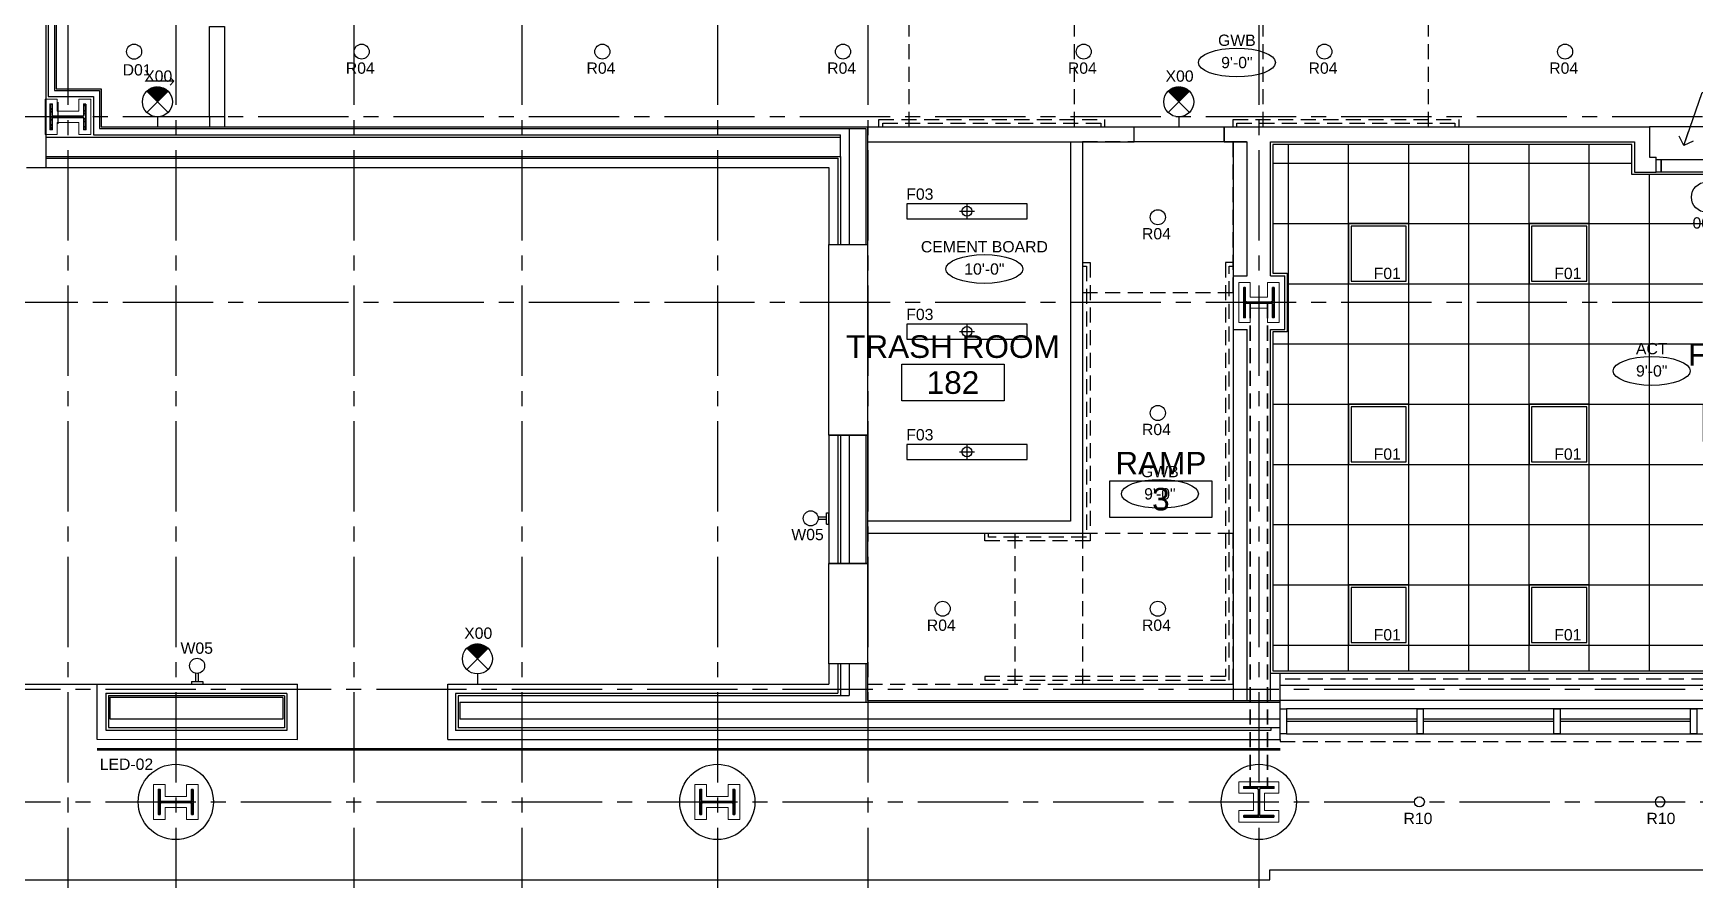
# Model space of a CAD drawing. Header units: inches. Extents: x -3700 to 367, y -844 to 2341.
# Drawn here: x -3069 to -2406, y -31 to 306 of the extents above; entities that cross this region are included whole.
import ezdxf
from ezdxf.enums import TextEntityAlignment as Align

# ---------------------------------------------------------------- set-up
doc = ezdxf.new("R2010")
doc.units = ezdxf.units.IN
doc.header["$LTSCALE"] = 48
doc.header["$MEASUREMENT"] = 0
for name, pattern in [('1112 - 0-Base$0$CENTER2', [1.125, 0.75, -0.125, 0.125, -0.125]), ('1112 - 0-Base$0$HIDDEN', [0.375, 0.25, -0.125]), ('1112 - 0-Base$0$HIDDEN2', [0.1875, 0.125, -0.0625]), ('HIDDEN2', [0.1875, 0.125, -0.0625]), ('PHANTOM2', [1.25, 0.625, -0.125, 0.125, -0.125, 0.125, -0.125])]:
    doc.linetypes.add(name, pattern=pattern)
for name, color, linetype in [('1112 - 0-Base$0$A-Clng Mtd Light Fixture', 4, 'Continuous'), ('1112 - 0-Base$0$A-Door-Head', 8, 'Continuous'), ('1112 - 0-Base$0$A-Flor-Case', 8, 'HIDDEN2'), ('1112 - 0-Base$0$A-Flor-Hral', 5, 'HIDDEN2'), ('1112 - 0-Base$0$A-Flor-Soffit', 4, 'Continuous'), ('1112 - 0-Base$0$A-Flor-Strs', 5, 'HIDDEN2'), ('1112 - 0-Base$0$A-Glaz', 6, 'Continuous'), ('1112 - 0-Base$0$A-Glaz-Sill', 8, 'Continuous'), ('1112 - 0-Base$0$A-Grid(3-32)', 8, '1112 - 0-Base$0$CENTER2'), ('1112 - 0-Base$0$A-Tag-Rm(3-32)', 2, 'Continuous'), ('1112 - 0-Base$0$A-Wall-Full', 3, 'Continuous'), ('1112 - 0-Base$0$A-Wall-Hatch', 15, 'Continuous'), ('A-Anno-Dim', 6, 'Continuous'), ('A-Clng-Fixture', 3, 'Continuous'), ('A-Clng-Grid', 8, 'Continuous'), ('A-Clng-Tag', 6, 'Continuous')]:
    doc.layers.add(name, color=color, linetype=linetype)
for name, color, linetype, lineweight in [('1112 - 0-Base$0$A-Detl-Hatch', 1, 'Continuous', 18), ('1112 - 0-Base$0$S-Detl-Hatch', 1, 'Continuous', 18), ('1112 - 0-Base$0$S-Detl-Wide', 3, 'Continuous', 35), ('A-Anno-Text', 50, 'Continuous', 25)]:
    doc.layers.add(name, color=color, linetype=linetype, lineweight=lineweight)
doc.styles.add('1112 - 0-Base$0$Standard', font='arial.ttf')
doc.styles.add('G1DIM', font='arial.ttf')
doc.styles.get("Standard").update_dxf_attribs({"font": 'arial.ttf'})
doc.dimstyles.new('Aec-Arch-I-96', dxfattribs={"dimscale": 96, "dimtxt": 0.09375, "dimasz": 0.0625, "dimexe": 0.0625, "dimexo": 0.0625, "dimgap": 0.03125, "dimtad": 1, "dimdec": 3, "dimzin": 3, "dimdsep": 46, "dimlunit": 4, "dimtxsty": 'G1DIM', "dimblk": 'ARCHTICK', "dimcen": 0.09375, "dimclrt": 2, "dimazin": 2, "dimtfac": 0.75, "dimtdec": 3, "dimtix": 1, "dimtmove": 2, "dimatfit": 2, "dimldrblk": 'OPEN90', "dimfxl": 0.0625, "dimtolj": 1, "dimtzin": 0, "dimarcsym": 0})
pattern_1 = [(45, (-9681.3125, 1047.8678), (-0.0883883476, 0.0883883476), [])]

# ---------------------------------------------------------------- blocks, each defined once
blk = doc.blocks.new('_Open90')
at = {"color": 0, "linetype": 'ByBlock', "lineweight": -2}
for p, q in [((0, 0), (-1, 0)), ((-0.5, 0.5), (0, 0)), ((0, 0), (-0.5, -0.5))]:
    blk.add_line(p, q, dxfattribs=at)
blk = doc.blocks.new('Clng Tag')
blk.add_ellipse((0, 0), major_axis=(-0.32, 0), ratio=0.37386)
at = {"color": 2}
for tag, p in [('XXX', (0, 0.185)), ("X'-XX'", (0, 0))]:
    blk.add_attdef(tag, text='', height=0.0938, dxfattribs=at).set_placement(p, align=Align.MIDDLE_CENTER)
blk = doc.blocks.new('_ArchTick')
at = {"color": 0, "linetype": 'ByBlock', "const_width": 0.15}
blk.add_lwpolyline([(-0.5, -0.5), (0.5, 0.5)], dxfattribs=at)
blk = doc.blocks.new('6IN ROUND DL')
blk.add_circle((0, 0), 3)
blk.add_attdef('RXX', (-6.3125, -8.8125), '', height=4.5)
blk = doc.blocks.new('2X2 FLUOR')
for points in [[(0, -24), (24, -24), (24, 0), (0, 0)], [(1, -23), (23, -23), (23, -1), (1, -1)]]:
    blk.add_lwpolyline(points, close=True)
blk.add_attdef('FXX', (10.0625, -22.125), '', height=4.5)
blk = doc.blocks.new('48in Linear FLUOR')
for p, q in [((-3, 0), (3, 0)), ((0, 3), (0, -3))]:
    blk.add_line(p, q)
blk.add_lwpolyline([(-24, -3), (24, -3), (24, 3), (-24, 3)], close=True)
blk.add_circle((0, 0), 2)
blk.add_attdef('FXX', (10.25, 4.59), '', height=4.5)
blk = doc.blocks.new('3IN ROUND DL')
blk.add_circle((0, 0), 2)
blk.add_attdef('RXX', (-6.3125, -8.8125), '', height=4.5)
blk = doc.blocks.new('CYLINDER WALL LIGHT')
for p, q in [((-2.25, 1), (2.25, 1)), ((-2.25, 1), (-2.25, 0)), ((-2.25, 0), (2.25, 0)), ((-0.5, 1), (-0.5, 4.29)), ((0.5, 1), (0.5, 4.29)), ((2.25, 1), (2.25, 0))]:
    blk.add_line(p, q)
blk.add_circle((0.01, 7.25), 3)
blk.add_attdef('WXX', (-6.36, 12), '', height=4.5)
blk = doc.blocks.new('1112 - 0-Base$0$1ST FLOOR CORE & SHELL')
at = {"layer": '1112 - 0-Base$0$A-Door-Head'}
blk.add_lwpolyline([(2933, -9102.75), (2948.37, -9102.75), (2948.37, -9142.75), (2933, -9142.75)], close=True, dxfattribs=at)
at = {"layer": '1112 - 0-Base$0$A-Flor-Case'}
for p, q in [((3544.01, -9148.87), (3113, -9148.87)), ((3113, -9172.85), (3113, -9173.63)), ((3113, -9173.63), (4373.5, -9173.63))]:
    blk.add_line(p, q, dxfattribs=at)
at = {"layer": '1112 - 0-Base$0$A-Flor-Soffit'}
for p, q in [((3544.01, -9146.5), (3113, -9146.5)), ((3544.01, -9151.38), (3113, -9151.38)), ((3547.9, -9157.37), (3113, -9157.38))]:
    blk.add_line(p, q, dxfattribs=at)
blk.add_lwpolyline([(2321, -8520.75), (2316.5, -8520.75), (2316.5, -9228.75), (3108.87, -9228.75), (3108.87, -9224.75), (4240.5, -9224.75), (4240.5, -9222.63), (4656.87, -9222.63), (4656.87, -9224.75), (5704.5, -9224.75), (5704.5, -8756.75), (5700, -8756.75)], dxfattribs=at)
at = {"layer": '1112 - 0-Base$0$A-Flor-Strs'}
blk.add_line((2948.37, -9150.75), (3094.19, -9150.75), dxfattribs=at)
at = {"layer": '1112 - 0-Base$0$A-Glaz'}
for p, q in [((3115.5, -9164.62), (3167.57, -9164.62)), ((3170.07, -9164.62), (3222.13, -9164.62)), ((3224.61, -9164.62), (3276.7, -9164.62)), ((3115.5, -9165.62), (3167.57, -9165.62)), ((3170.07, -9165.62), (3222.13, -9165.62)), ((3224.61, -9165.62), (3276.7, -9165.62))]:
    blk.add_line(p, q, dxfattribs=at)
for points in [[(3113, -9170.62), (3113, -9160.62), (3115.48, -9160.62), (3115.48, -9170.62)], [(3167.57, -9170.62), (3167.57, -9160.62), (3170.05, -9160.62), (3170.05, -9170.62)], [(3222.13, -9170.62), (3222.13, -9160.62), (3224.61, -9160.62), (3224.61, -9170.62)], [(3276.7, -9170.62), (3276.7, -9160.62), (3279.18, -9160.62), (3279.18, -9170.62)]]:
    blk.add_lwpolyline(points, close=True, dxfattribs=at)
at = {"layer": '1112 - 0-Base$0$A-Glaz-Sill'}
for p, q in [((4368.02, -9160.62), (3115.48, -9160.62)), ((3115.48, -9170.62), (4368.02, -9170.62))]:
    blk.add_line(p, q, dxfattribs=at)
at = {"layer": '1112 - 0-Base$0$A-Wall-Full'}
for p, q in [((2624.75, -8657.75), (2624.75, -8913.56)), ((2624.75, -8913.56), (2642.75, -8913.56)), ((2642.75, -8913.56), (2642.75, -8928.75)), ((2642.75, -8928.75), (2948.37, -8928.75)), ((2948.37, -8928.75), (2948.37, -8975.62)), ((2613, -8944.88), (2933, -8944.88)), ((2933, -8944.88), (2933, -8975.62)), ((2933, -8975.62), (2948.37, -8975.62)), ((2933, -9051.63), (2933, -9102.75)), ((2933, -9051.63), (2948.37, -9051.63)), ((2948.37, -9051.63), (2948.37, -9102.75)), ((2948.37, -9102.75), (2933, -9102.75)), ((2933, -9142.75), (2933, -9150.75)), ((2948.37, -9142.75), (2933, -9142.75)), ((2948.37, -9142.75), (2948.37, -9157.38)), ((2641, -9150.75), (2641, -9172.75)), ((2641, -9150.75), (2720.98, -9150.75)), ((2720.98, -9172.85), (2720.98, -9150.85)), ((2780.98, -9150.75), (2933, -9150.75)), ((2780.98, -9172.85), (2780.98, -9150.85)), ((2948.37, -9157.38), (3113, -9157.38)), ((3113, -9172.85), (3113, -9157.38)), ((2641, -9172.75), (2720.98, -9172.85)), ((2780.98, -9172.85), (3113, -9172.85))]:
    blk.add_line(p, q, dxfattribs=at)
for centre in [(2672.5, -9197.75), (2888.5, -9197.75), (3104.5, -9197.75)]:
    blk.add_circle(centre, 15, dxfattribs=at)
at = {"layer": '1112 - 0-Base$0$A-Wall-Hatch'}
for p, q in [((2620.62, -8154.63), (2620.62, -8944.88)), ((2621.62, -8654.62), (2621.62, -8916.68)), ((2624.12, -8657.12), (2624.12, -8914.18)), ((2621.62, -8916.68), (2639.62, -8916.68)), ((2624.12, -8914.18), (2642.12, -8914.18)), ((2639.62, -8916.68), (2639.62, -8931.88)), ((2642.12, -8914.18), (2642.12, -8929.38)), ((2620.62, -8932.88), (2937.62, -8932.88)), ((2639.62, -8931.88), (2937.62, -8931.88)), ((2642.12, -8929.38), (2947.75, -8929.38)), ((2937.62, -8940.5), (2937.62, -8931.88)), ((2941.12, -8929.38), (2941.12, -8975.62)), ((2947.75, -8929.38), (2947.75, -8975.62)), ((2620.62, -8940.5), (2937.62, -8940.5)), ((2620.62, -8941.25), (2936.62, -8941.25)), ((2936.62, -8941.25), (2936.62, -8975.62)), ((2937.62, -8940.5), (2937.62, -8975.62)), ((2936.62, -9051.63), (2936.62, -9102.75)), ((2937.62, -9051.63), (2937.62, -9102.75)), ((2941.12, -9051.63), (2941.12, -9102.75)), ((2947.75, -9051.63), (2947.75, -9102.75)), ((2936.62, -9142.75), (2936.62, -9154.37)), ((2937.62, -9142.75), (2937.62, -9155.37)), ((2941.12, -9142.75), (2941.12, -9155.37)), ((2947.75, -9142.75), (2947.75, -9158)), ((2644.62, -9154.37), (2644.62, -9169.13)), ((2644.62, -9154.37), (2716.85, -9154.37)), ((2645.62, -9155.37), (2645.62, -9168.12)), ((2645.62, -9155.37), (2715.85, -9155.37)), ((2646.25, -9156), (2646.25, -9164.62)), ((2646.25, -9156), (2715.23, -9156)), ((2715.23, -9156.1), (2715.23, -9164.72)), ((2715.85, -9155.47), (2715.85, -9168.22)), ((2716.85, -9154.47), (2716.85, -9169.22)), ((2784.1, -9154.37), (2936.62, -9154.37)), ((2784.1, -9154.47), (2784.1, -9169.22)), ((2785.1, -9155.37), (2941.12, -9155.37)), ((2785.1, -9155.47), (2785.1, -9168.22)), ((2785.73, -9158), (2785.73, -9164.72)), ((2785.73, -9158), (3113, -9158)), ((2646.25, -9164.62), (2715.23, -9164.62)), ((2785.73, -9164.62), (3113, -9164.62)), ((2644.62, -9169.13), (2716.85, -9169.13)), ((2645.62, -9168.12), (2715.85, -9168.12)), ((2784.1, -9169.13), (3109.37, -9169.13)), ((2785.1, -9168.12), (3113, -9168.12)), ((3109.37, -9169.13), (3109.37, -9168.12))]:
    blk.add_line(p, q, dxfattribs=at)
blk = doc.blocks.new('*U38')
at = {"layer": '1112 - 0-Base$0$A-Detl-Hatch'}
h = blk.add_hatch(dxfattribs=at)
h.set_pattern_fill('ANSI32', color=256, scale=6, style=0)
h.set_pattern_definition([(45, (0, -6.945), (-1.591, 1.591), []), (45, (1.0607, -6.945), (-1.591, 1.591), [])])
edge = h.paths.add_edge_path()
edge.add_line((4.9975, -13.89), (4.9975, -13.245))
edge.add_line((4.9975, -13.245), (0.7875, -13.245))
edge.add_arc((0.7875, -12.645), 0.6, 180, 270, ccw=False)
edge.add_line((0.1875, -12.645), (0.1875, -1.245))
edge.add_arc((0.7875, -1.245), 0.6, 90, 180, ccw=False)
edge.add_line((0.7875, -0.645), (4.9975, -0.645))
edge.add_line((4.9975, -0.645), (4.9975, 0))
edge.add_line((4.9975, 0), (-4.9975, 0))
edge.add_line((-4.9975, 0), (-4.9975, -0.645))
edge.add_line((-4.9975, -0.645), (-0.7875, -0.645))
edge.add_arc((-0.7875, -1.245), 0.6, 0, 90, ccw=False)
edge.add_line((-0.1875, -1.245), (-0.1875, -12.645))
edge.add_arc((-0.7875, -12.645), 0.6, 270, 360, ccw=False)
edge.add_line((-0.7875, -13.245), (-4.9975, -13.245))
edge.add_line((-4.9975, -13.245), (-4.9975, -13.89))
edge.add_line((-4.9975, -13.89), (4.9975, -13.89))
at = {"color": 0, "linetype": 'ByBlock'}
blk.add_lwpolyline([(4.9975, -13.89), (4.9975, -13.245), (0.7875, -13.245, -0.41421356), (0.1875, -12.645), (0.1875, -1.245, -0.41421356), (0.7875, -0.645), (4.9975, -0.645), (4.9975, 0), (-4.9975, 0), (-4.9975, -0.645), (-0.7875, -0.645, -0.41421356), (-0.1875, -1.245), (-0.1875, -12.645, -0.41421356), (-0.7875, -13.245), (-4.9975, -13.245), (-4.9975, -13.89)], format="xyb", close=True, dxfattribs=at)
blk = doc.blocks.new('1112 - 0-Base$0$W14X61')
at = {"layer": '1112 - 0-Base$0$S-Detl-Hatch'}
blk.add_lwpolyline([(13945.72, -7310.28), (13945.72, -7305.63), (13940.91, -7305.63), (13940.91, -7297.03), (13945.72, -7297.03), (13945.72, -7292.39), (13931.72, -7292.39), (13931.72, -7297.03), (13936.53, -7297.03), (13936.53, -7305.63), (13931.72, -7305.63), (13931.72, -7310.28)], close=True, dxfattribs=at)
at = {"layer": '1112 - 0-Base$0$S-Detl-Wide'}
blk.add_blockref('*U38', (13938.72, -7294.39), dxfattribs=at)
blk = doc.blocks.new('*U22')
at = {"layer": '1112 - 0-Base$0$A-Detl-Hatch'}
h = blk.add_hatch(dxfattribs=at)
h.set_pattern_fill('ANSI32', color=256, scale=6, style=0)
h.set_pattern_definition([(45, (0, -6.06), (-1.591, 1.591), []), (45, (1.0607, -6.06), (-1.591, 1.591), [])])
edge = h.paths.add_edge_path()
edge.add_line((6, -12.12), (6, -11.515))
edge.add_line((6, -11.515), (0.795, -11.515))
edge.add_arc((0.795, -10.915), 0.6, 180, 270, ccw=False)
edge.add_line((0.195, -10.915), (0.195, -1.205))
edge.add_arc((0.795, -1.205), 0.6, 90, 180, ccw=False)
edge.add_line((0.795, -0.605), (6, -0.605))
edge.add_line((6, -0.605), (6, 0))
edge.add_line((6, 0), (-6, 0))
edge.add_line((-6, 0), (-6, -0.605))
edge.add_line((-6, -0.605), (-0.795, -0.605))
edge.add_arc((-0.795, -1.205), 0.6, 0, 90, ccw=False)
edge.add_line((-0.195, -1.205), (-0.195, -10.915))
edge.add_arc((-0.795, -10.915), 0.6, 270, 360, ccw=False)
edge.add_line((-0.795, -11.515), (-6, -11.515))
edge.add_line((-6, -11.515), (-6, -12.12))
edge.add_line((-6, -12.12), (6, -12.12))
at = {"color": 0, "linetype": 'ByBlock'}
blk.add_lwpolyline([(6, -12.12), (6, -11.515), (0.795, -11.515, -0.4142136), (0.195, -10.915), (0.195, -1.205, -0.4142136), (0.795, -0.605), (6, -0.605), (6, 0), (-6, 0), (-6, -0.605), (-0.795, -0.605, -0.4142136), (-0.195, -1.205), (-0.195, -10.915, -0.4142136), (-0.795, -11.515), (-6, -11.515), (-6, -12.12)], format="xyb", close=True, dxfattribs=at)
blk = doc.blocks.new('1112 - 0-Base$0$W12X65')
at = {"layer": '1112 - 0-Base$0$S-Detl-Hatch'}
blk.add_lwpolyline([(13860.59, -7310.28), (13860.59, -7305.67), (13854.79, -7305.67), (13854.79, -7298.76), (13860.59, -7298.76), (13860.59, -7294.16), (13844.59, -7294.16), (13844.59, -7298.76), (13850.4, -7298.76), (13850.4, -7305.67), (13844.59, -7305.67), (13844.59, -7310.28)], close=True, dxfattribs=at)
at = {"layer": '1112 - 0-Base$0$S-Detl-Wide'}
blk.add_blockref('*U22', (13852.59, -7296.16), dxfattribs=at)
blk = doc.blocks.new('*U25')
at = {"layer": '1112 - 0-Base$0$A-Detl-Hatch'}
h = blk.add_hatch(dxfattribs=at)
h.set_pattern_fill('ANSI32', color=256, scale=6, style=0)
h.set_pattern_definition([(45, (0, -7.155), (-1.591, 1.591), []), (45, (1.0607, -7.155), (-1.591, 1.591), [])])
edge = h.paths.add_edge_path()
edge.add_line((5.065, -14.31), (5.065, -13.455))
edge.add_line((5.065, -13.455), (0.855, -13.455))
edge.add_arc((0.855, -12.855), 0.6, 180, 270, ccw=False)
edge.add_line((0.255, -12.855), (0.255, -1.455))
edge.add_arc((0.855, -1.455), 0.6, 90, 180, ccw=False)
edge.add_line((0.855, -0.855), (5.065, -0.855))
edge.add_line((5.065, -0.855), (5.065, 0))
edge.add_line((5.065, 0), (-5.065, 0))
edge.add_line((-5.065, 0), (-5.065, -0.855))
edge.add_line((-5.065, -0.855), (-0.855, -0.855))
edge.add_arc((-0.855, -1.455), 0.6, 0, 90, ccw=False)
edge.add_line((-0.255, -1.455), (-0.255, -12.855))
edge.add_arc((-0.855, -12.855), 0.6, -90, 0, ccw=False)
edge.add_line((-0.855, -13.455), (-5.065, -13.455))
edge.add_line((-5.065, -13.455), (-5.065, -14.31))
edge.add_line((-5.065, -14.31), (5.065, -14.31))
at = {"color": 0, "linetype": 'ByBlock'}
blk.add_lwpolyline([(5.065, -14.31), (5.065, -13.455), (0.855, -13.455, -0.4142136), (0.255, -12.855), (0.255, -1.455, -0.4142136), (0.855, -0.855), (5.065, -0.855), (5.065, 0), (-5.065, 0), (-5.065, -0.855), (-0.855, -0.855, -0.4142136), (-0.255, -1.455), (-0.255, -12.855, -0.4142136), (-0.855, -13.455), (-5.065, -13.455), (-5.065, -14.31)], format="xyb", close=True, dxfattribs=at)
blk = doc.blocks.new('1112 - 0-Base$0$W14x82')
at = {"layer": '1112 - 0-Base$0$S-Detl-Hatch'}
blk.add_lwpolyline([(14043.16, -7310.28), (14043.16, -7305.42), (14038.35, -7305.42), (14038.35, -7296.82), (14043.16, -7296.82), (14043.16, -7291.97), (14029.03, -7291.97), (14029.03, -7296.82), (14033.84, -7296.82), (14033.84, -7305.42), (14029.03, -7305.42), (14029.03, -7310.28)], close=True, dxfattribs=at)
at = {"layer": '1112 - 0-Base$0$S-Detl-Wide'}
blk.add_blockref('*U25', (14036.1, -7293.97), dxfattribs=at)
blk = doc.blocks.new('1112 - 0-Base$0$1ST FLOOR - STRUCTURAL GRID')
at = {"layer": '1112 - 0-Base$0$A-Grid(3-32)'}
for p, q in [((2629.5, -7426.01), (2629.5, -9520.75)), ((2672.5, -7426.01), (2672.5, -9520.75)), ((2743.5, -7426.01), (2743.5, -9520.75)), ((2810.5, -7426.01), (2810.5, -9520.75)), ((2888.5, -7426.01), (2888.5, -9520.75)), ((2948.5, -7426.01), (2948.5, -9520.75)), ((3104.5, -7426.01), (3104.5, -9520.75)), ((5927.38, -8924.75), (2104.5, -8924.75)), ((5927.38, -8998.75), (2104.5, -8998.75)), ((2104.5, -9152.75), (5927.38, -9152.75)), ((2104.5, -9197.75), (5927.38, -9197.75))]:
    blk.add_line(p, q, dxfattribs=at)
at = {"layer": '1112 - 0-Base$0$S-Detl-Wide', "linetype": '1112 - 0-Base$0$HIDDEN2'}
for p, q in [((3101, -8998.95), (3101, -9191.69)), ((3108, -8998.95), (3108, -9191.69))]:
    blk.add_line(p, q, dxfattribs=at)
at = {"rotation": 90}
for name, p in [('1112 - 0-Base$0$W14x82', (-4671.62, -22960.85)), ('1112 - 0-Base$0$W12X65', (-4197.72, -22851.34)), ('1112 - 0-Base$0$W14X61', (-4628.83, -23136.47)), ('1112 - 0-Base$0$W14X61', (-4412.83, -23136.47))]:
    blk.add_blockref(name, p, dxfattribs=at)
blk.add_blockref('1112 - 0-Base$0$W12X65', (-10748.1, -1895.53))
blk = doc.blocks.new('1112 - 0-Base$0$Rm Tag')
blk.add_lwpolyline([(-0.2124, 0.0759), (0.2124, 0.0759), (0.2124, -0.0759), (-0.2124, -0.0759)], close=True)
at = {"style": '1112 - 0-Base$0$Standard'}
for p in [(0, 0.2858), (0, 0.1493), (0, 0)]:
    blk.add_attdef('XXX', text='', height=0.0938, dxfattribs=at).set_placement(p, align=Align.MIDDLE_CENTER)

msp = doc.modelspace()

# ---------------------------------------------------------------- hatches: boundary and pattern name
h = msp.add_hatch()
h.set_pattern_fill('ANSI31', color=256)
h.set_pattern_definition(pattern_1)
h.paths.add_polyline_path([(-3023.57, 283.24, -0.414214), (-3015.08, 283.24), (-3019.33, 279)])
h = msp.add_hatch()
h.set_pattern_fill('ANSI31', color=256)
h.set_pattern_definition(pattern_1)
h.paths.add_polyline_path([(-2616.2, 283.24, -0.414214), (-2607.72, 283.24), (-2611.96, 279)])
h = msp.add_hatch()
h.set_pattern_fill('ANSI31', color=256)
h.set_pattern_definition(pattern_1)
h.paths.add_polyline_path([(-2895.93, 61.24, -0.414214), (-2887.45, 61.24), (-2891.69, 57)])
at = {"layer": 'A-Clng-Grid'}
h = msp.add_hatch(dxfattribs=at)
h.set_pattern_fill('NET', color=256, scale=192)
h.set_pattern_definition([(0, (-2256.264, 230.497), (0, 24), []), (90, (-2256.264, 230.497), (-24, 1e-15), [])])
h.paths.add_polyline_path([(-2347.39, 206.73), (-2347.39, 191.27), (-2364.62, 191.27), (-2364.62, 206.73)])
h.paths.add_polyline_path([(-2574.38, 52.25), (-2141.49, 52.25), (-2141.49, 262), (-2345.25, 262), (-2345.25, 250), (-2431.25, 250), (-2431.25, 262), (-2574.38, 262), (-2574.38, 210.71), (-2568.69, 210.71), (-2568.69, 187.29), (-2574.38, 187.29)])

# ---------------------------------------------------------------- linework, layer by layer
for p, q in [((-3023.57, 274.76), (-3015.08, 283.24)), ((-3023.57, 283.24), (-3015.08, 274.76)), ((-2616.2, 274.76), (-2607.72, 283.24)), ((-2616.2, 283.24), (-2607.72, 274.76)), ((-3019.33, 273), (-3019.33, 269)), ((-2611.96, 273), (-2611.96, 269)), ((-3021.33, 269), (-3017.33, 269)), ((-2613.96, 269), (-2609.96, 269)), ((-2895.93, 52.76), (-2887.45, 61.24)), ((-2895.93, 61.24), (-2887.45, 52.76)), ((-2893.69, 47), (-2889.69, 47)), ((-2891.69, 51), (-2891.69, 47))]:
    msp.add_line(p, q)
msp.add_lwpolyline([(-2590.31, 200.98), (-2590.31, 199.62)])
for centre in [(-3019.33, 279), (-2611.96, 279), (-2401.5, 241), (-2891.69, 57)]:
    msp.add_circle(centre, 6)
at = {"layer": '1112 - 0-Base$0$A-Clng Mtd Light Fixture'}
msp.add_circle((-3028.62, 298.99), 3, dxfattribs=at)
at = {"layer": '1112 - 0-Base$0$A-Door-Head'}
for points in [[(-2998.62, 309), (-2992.62, 309), (-2992.62, 273), (-2998.62, 273)], [(-2629.79, 269), (-2593.79, 269), (-2593.79, 263), (-2629.79, 263)], [(-2419.5, 256), (-2383.5, 256), (-2383.5, 251), (-2419.5, 251)], [(-2751.5, 222.12), (-2736.13, 222.12), (-2736.13, 146.12), (-2751.5, 146.12)]]:
    msp.add_lwpolyline(points, close=True, dxfattribs=at)
at = {"layer": '1112 - 0-Base$0$A-Flor-Hral'}
for points in [[(-2731.55, 269), (-2731.55, 272), (-2641.55, 272), (-2641.55, 269)], [(-2590.31, 269), (-2590.31, 272), (-2500.31, 272), (-2500.31, 269)], [(-2730.05, 269), (-2730.05, 270.5), (-2643.05, 270.5), (-2643.05, 269)], [(-2588.81, 269), (-2588.81, 270.5), (-2501.81, 270.5), (-2501.81, 269)], [(-2590.31, 215), (-2593.31, 215), (-2593.31, 50), (-2689.31, 50), (-2689.31, 48.5), (-2591.81, 48.5), (-2591.81, 213.5), (-2590.31, 213.5)], [(-2650.31, 215), (-2647.31, 215), (-2647.31, 104), (-2689.31, 104), (-2689.31, 107)], [(-2650.31, 213.5), (-2648.81, 213.5), (-2648.81, 105.5), (-2687.81, 105.5), (-2687.81, 107)]]:
    msp.add_lwpolyline(points, dxfattribs=at)
at = {"layer": '1112 - 0-Base$0$A-Flor-Soffit'}
for p, q in [((-2352.25, 269), (-2424.25, 269)), ((-3331.5, 47), (-3043.5, 47))]:
    msp.add_line(p, q, dxfattribs=at)
at = {"layer": '1112 - 0-Base$0$A-Flor-Strs'}
for p, q in [((-2719.55, 269), (-2719.55, 329)), ((-2653.55, 269), (-2653.55, 329)), ((-2578.31, 269), (-2578.31, 329)), ((-2512.31, 269), (-2512.31, 329)), ((-2677.31, 107), (-2677.31, 47))]:
    msp.add_line(p, q, dxfattribs=at)
for points in [[(-2650.31, 203), (-2590.31, 203), (-2590.31, 263), (-2650.31, 263)], [(-2650.31, 47), (-2590.31, 47), (-2590.31, 107), (-2650.31, 107)]]:
    msp.add_lwpolyline(points, close=True, dxfattribs=at)
at = {"layer": '1112 - 0-Base$0$A-Glaz'}
msp.add_lwpolyline([(-2419.5, 251), (-2421.5, 251), (-2421.5, 256), (-2419.5, 256)], close=True, dxfattribs=at)
at = {"layer": '1112 - 0-Base$0$A-Wall-Full'}
for p, q in [((-3058.87, 270.25), (-3058.87, 278.82)), ((-2992.62, 273), (-2998.62, 273)), ((-2998.62, 273), (-2998.62, 269)), ((-2992.62, 273), (-2992.62, 269)), ((-2736.13, 269), (-2629.79, 269)), ((-2629.79, 263), (-2629.79, 269)), ((-2629.79, 263), (-2629.79, 269)), ((-2593.79, 269), (-2424.25, 269)), ((-2593.79, 263), (-2593.79, 269)), ((-2593.79, 263), (-2593.79, 269)), ((-2424.25, 269), (-2424.25, 257)), ((-2736.13, 263), (-2629.79, 263)), ((-2593.79, 263), (-2584.63, 263)), ((-2584.98, 263), (-2593.79, 263)), ((-2590.66, 263), (-2593.79, 263)), ((-2584.63, 209.71), (-2584.63, 263)), ((-2575.38, 263), (-2430.25, 263)), ((-2575.38, 209.71), (-2575.38, 263)), ((-2430.25, 263), (-2430.25, 251)), ((-2424.25, 257), (-2421.5, 257)), ((-2421.5, 251), (-2421.5, 257)), ((-2430.25, 251), (-2421.5, 251)), ((-2584.63, 40.37), (-2584.63, 188.29)), ((-2575.38, 40.37), (-2575.38, 188.29))]:
    msp.add_line(p, q, dxfattribs=at)
for points in [[(-2650.31, 263), (-2650.31, 107), (-2736.13, 107)], [(-2655.19, 263), (-2655.19, 111.87), (-2736.13, 111.87)], [(-2590.31, 263), (-2590.31, 40.37)], [(-2590.31, 209.71), (-2590.31, 209.71), (-2584.63, 209.71)], [(-2590.31, 209.71), (-2590.31, 188.29), (-2584.63, 188.29)], [(-2575.38, 209.71), (-2569.69, 209.71), (-2569.69, 209.71)], [(-2575.38, 188.29), (-2569.69, 188.29), (-2569.69, 209.71)], [(-2571.5, 40.37), (-2571.5, 51.25), (-2575.38, 51.25)]]:
    msp.add_lwpolyline(points, dxfattribs=at)
at = {"layer": 'A-Clng-Fixture'}
msp.add_lwpolyline([(-3015.76, 287.18), (-3023.83, 287.18)], dxfattribs=at)
at = {"layer": 'A-Clng-Fixture', "linetype": 'PHANTOM2', "ltscale": 0.5, "const_width": 1}
msp.add_lwpolyline([(-2571.5, 21), (-3043.47, 21)], dxfattribs=at)
at = {"layer": 'A-Clng-Grid'}
msp.add_lwpolyline([(-2574.38, 262), (-2574.38, 210.71), (-2568.69, 210.71), (-2568.69, 187.29), (-2574.38, 187.29), (-2574.38, 52.25), (-2574.38, 52.25), (-2141.49, 52.25), (-2141.49, 52.25), (-2141.49, 262), (-2345.25, 262), (-2345.25, 250), (-2431.25, 250), (-2431.25, 262)], close=True, dxfattribs=at)

# ---------------------------------------------------------------- block references
at = {"linetype": '1112 - 0-Base$0$HIDDEN'}
msp.add_blockref('1112 - 0-Base$0$1ST FLOOR - STRUCTURAL GRID', (-5684.5, 9197.75), dxfattribs=at)
msp.add_blockref('1112 - 0-Base$0$1ST FLOOR CORE & SHELL', (-5684.5, 9197.75))
at = {"layer": '1112 - 0-Base$0$A-Tag-Rm(3-32)'}
ref = msp.add_blockref('1112 - 0-Base$0$Rm Tag', (-2702.03, 167.12), dxfattribs=dict(at, xscale=96, yscale=96, zscale=96))
ref.add_attrib('XXX', 'TRASH ROOM', dxfattribs={"layer": '0', "height": 9, "style": '1112 - 0-Base$0$Standard'}).set_placement((-2702.03, 181.45), align=Align.MIDDLE_CENTER)
ref.add_attrib('XXX', '182', dxfattribs={"layer": '0', "height": 9, "style": '1112 - 0-Base$0$Standard'}).set_placement((-2702.03, 167.12), align=Align.MIDDLE_CENTER)
ref = msp.add_blockref('1112 - 0-Base$0$Rm Tag', (-2382.31, 150.86), dxfattribs=dict(at, xscale=96, yscale=96, zscale=96))
ref.add_attrib('XXX', 'FITNESS', dxfattribs={"layer": '0', "height": 9, "style": '1112 - 0-Base$0$Standard'}).set_placement((-2382.31, 178.3), align=Align.MIDDLE_CENTER)
ref.add_attrib('XXX', 'ROOM', dxfattribs={"layer": '0', "height": 9, "style": '1112 - 0-Base$0$Standard'}).set_placement((-2382.31, 165.19), align=Align.MIDDLE_CENTER)
ref.add_attrib('XXX', '181', dxfattribs={"layer": '0', "height": 9, "style": '1112 - 0-Base$0$Standard'}).set_placement((-2382.31, 150.86), align=Align.MIDDLE_CENTER)
ref = msp.add_blockref('1112 - 0-Base$0$Rm Tag', (-2619.1, 120.66), dxfattribs=dict(at, xscale=96, yscale=96, zscale=96))
ref.add_attrib('XXX', 'RAMP', dxfattribs={"layer": '0', "height": 9, "style": '1112 - 0-Base$0$Standard'}).set_placement((-2619.1, 135), align=Align.MIDDLE_CENTER)
ref.add_attrib('XXX', '3', dxfattribs={"layer": '0', "height": 9, "style": '1112 - 0-Base$0$Standard'}).set_placement((-2619.1, 120.66), align=Align.MIDDLE_CENTER)
at = {"layer": 'A-Clng-Fixture'}
for name, p, values in [('6IN ROUND DL', (-2937.87, 299), {'RXX': 'R04'}), ('6IN ROUND DL', (-2841.87, 299), {'RXX': 'R04'}), ('6IN ROUND DL', (-2745.87, 299), {'RXX': 'R04'}), ('6IN ROUND DL', (-2649.87, 299), {'RXX': 'R04'}), ('6IN ROUND DL', (-2553.87, 299), {'RXX': 'R04'}), ('6IN ROUND DL', (-2457.87, 299), {'RXX': 'R04'}), ('6IN ROUND DL', (-2620.31, 233), {'RXX': 'R04'}), ('2X2 FLUOR', (-2544.26, 230.5), {'FXX': 'F01'}), ('2X2 FLUOR', (-2472.26, 230.5), {'FXX': 'F01'}), ('6IN ROUND DL', (-2620.31, 155), {'RXX': 'R04'}), ('2X2 FLUOR', (-2544.26, 158.5), {'FXX': 'F01'}), ('2X2 FLUOR', (-2472.26, 158.5), {'FXX': 'F01'}), ('2X2 FLUOR', (-2544.26, 86.5), {'FXX': 'F01'}), ('2X2 FLUOR', (-2472.26, 86.5), {'FXX': 'F01'}), ('6IN ROUND DL', (-2706.13, 77), {'RXX': 'R04'}), ('6IN ROUND DL', (-2620.31, 77), {'RXX': 'R04'}), ('3IN ROUND DL', (-2516, 0), {'RXX': 'R10'})]:
    msp.add_blockref(name, p, dxfattribs=at).add_auto_attribs(values)
at = {"layer": 'A-Clng-Fixture', "xscale": 3, "yscale": 3, "zscale": 3}
msp.add_blockref('_Open90', (-3012.76, 287.18), dxfattribs=at)
at = {"layer": 'A-Clng-Fixture'}
ref = msp.add_blockref('48in Linear FLUOR', (-2696.43, 235.38), dxfattribs=at)
ref.add_attrib('FXX', 'F03', (-2720.64, 239.97), dxfattribs={"layer": '0', "height": 4.5})
ref = msp.add_blockref('48in Linear FLUOR', (-2696.43, 187.44), dxfattribs=at)
ref.add_attrib('FXX', 'F03', (-2720.64, 192.03), dxfattribs={"layer": '0', "height": 4.5})
ref = msp.add_blockref('48in Linear FLUOR', (-2696.43, 139.49), dxfattribs=at)
ref.add_attrib('FXX', 'F03', (-2720.64, 144.08), dxfattribs={"layer": '0', "height": 4.5})
ref = msp.add_blockref('CYLINDER WALL LIGHT', (-2751.5, 113), dxfattribs=dict(at, rotation=90))
ref.add_attrib('WXX', 'W05', (-2766.49, 104.31), dxfattribs={"layer": '0', "height": 4.5})
ref = msp.add_blockref('CYLINDER WALL LIGHT', (-3003.5, 47), dxfattribs=at)
ref.add_attrib('WXX', 'W05', (-3010.1, 59.05), dxfattribs={"layer": '0', "height": 4.5})
ref = msp.add_blockref('3IN ROUND DL', (-2420, 0), dxfattribs=dict(at, xscale=-1))
ref.add_attrib('RXX', 'R10', (-2425.41, -8.81), dxfattribs={"layer": '0', "height": 4.5})
at = {"layer": 'A-Clng-Tag', "xscale": 48, "yscale": 48, "zscale": 48}
for p, values in [((-2588.78, 294.65), {"X'-XX'": '9\'-0"', 'XXX': 'GWB'}), ((-2689.49, 212.37), {"X'-XX'": '10\'-0"', 'XXX': 'CEMENT BOARD'}), ((-2423.32, 171.76), {"X'-XX'": '9\'-0"', 'XXX': 'ACT'}), ((-2619.49, 122.78), {"X'-XX'": '9\'-0"', 'XXX': 'GWB'})]:
    msp.add_blockref('Clng Tag', p, dxfattribs=at).add_auto_attribs(values)

# ---------------------------------------------------------------- texts
for p in [(-3024.6, 287.01), (-2617.23, 287.01), (-2896.96, 65.01)]:
    msp.add_attdef('X00', p, 'X00', height=4.5)
msp.add_attdef('X00', (-2395.86, 232.99), 'X00', height=4.5, rotation=180)
at = {"layer": 'A-Anno-Text', "color": 2, "char_height": 4.5, "width": 13.0625, "attachment_point": 1, "style": 'G1DIM'}
for s, insert in [('D01', (-3033.19, 293.99)), ('LED-02', (-3042.33, 17.28))]:
    msp.add_mtext(s, dxfattribs=dict(at, insert=insert))

# ---------------------------------------------------------------- leaders
at = {"layer": 'A-Anno-Dim'}
msp.add_leader([(-2410.57, 261.53), (-2403.25, 282.66), (-2393.97, 282.66)], dimstyle='Aec-Arch-I-96', override={"dimgap": 0.03125, "dimtad": 0}, dxfattribs=at)

doc.saveas('drawing.dxf')
